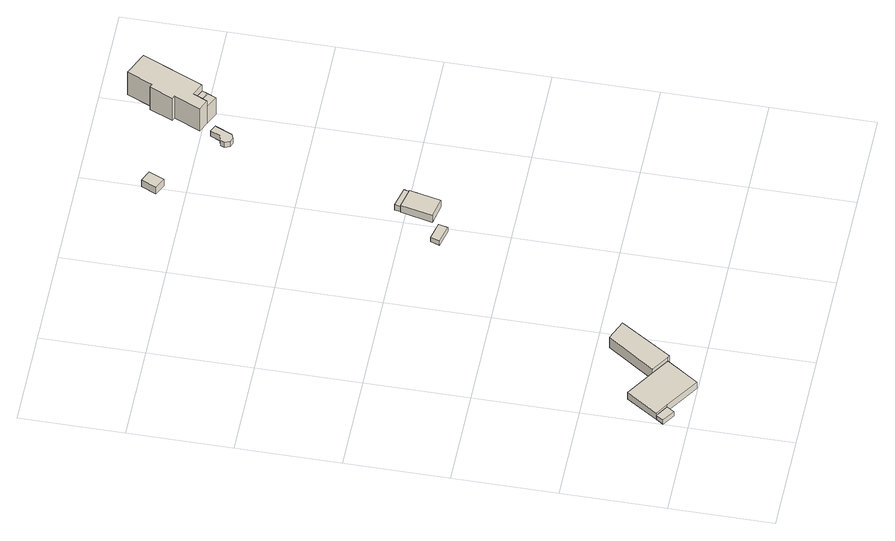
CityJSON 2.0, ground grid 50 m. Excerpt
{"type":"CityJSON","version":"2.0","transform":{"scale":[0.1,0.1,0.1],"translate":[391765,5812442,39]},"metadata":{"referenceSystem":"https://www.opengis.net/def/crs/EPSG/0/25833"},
"CityObjects":{
"building1":{"type":"Building","attributes":{"Gemeindeschluessel":"11000007","BezugspunktDach":"2200","function":"51009_1610","measuredHeight":3.64,"storeysAboveGround":0},"address":[{"country":"Germany","locality":"Berlin"}],"geometry":[{"type":"Solid","lod":"1","boundaries":[[[[0,1,2,3]],[[4,5,6,7]],[[4,7,3,2]],[[5,4,2,1]],[[6,5,1,0]],[[7,6,0,3]]]]}]},
"building2":{"type":"Building","attributes":{"Gemeindeschluessel":"11000007","BezugspunktDach":"2200","function":"31001_2111","measuredHeight":4.27,"storeysAboveGround":1},"address":[{"country":"Germany","locality":"Berlin","thoroughfareNumber":"39 (1)","thoroughfareName":"Rixdorfer Straße"}],"geometry":[{"type":"Solid","lod":"1","boundaries":[[[[8,9,10,11,12,13]],[[14,15,16,17,18,19]],[[14,19,13,12]],[[15,14,12,11]],[[16,15,11,10]],[[17,16,10,9]],[[18,17,9,8]],[[19,18,8,13]]]]}]},
"building3":{"type":"Building","attributes":{"Gemeindeschluessel":"11000007","BezugspunktDach":"2200","function":"31001_2020","measuredHeight":6.71,"storeysAboveGround":2},"address":[{"country":"Germany","locality":"Berlin","thoroughfareNumber":"39","thoroughfareName":"Rixdorfer Straße"}],"geometry":[{"type":"Solid","lod":"1","boundaries":[[[[20,21,22,23,24]],[[25,26,27,28,29]],[[25,29,24,23]],[[26,25,23,22]],[[27,26,22,21]],[[28,27,21,20]],[[29,28,20,24]]]]}]},
"building4":{"type":"Building","attributes":{"Gemeindeschluessel":"11000007","BezugspunktDach":"2200","function":"31001_2143","measuredHeight":2.87,"storeysAboveGround":1},"address":[{"country":"Germany","locality":"Berlin","thoroughfareNumber":"29 (1)","thoroughfareName":"Gottlieb-Dunkel-Straße"}],"geometry":[{"type":"Solid","lod":"1","boundaries":[[[[30,31,32,33]],[[34,35,36,37]],[[34,37,33,32]],[[35,34,32,31]],[[36,35,31,30]],[[37,36,30,33]]]]}]},
"building5":{"type":"Building","attributes":{"Gemeindeschluessel":"11000007","BezugspunktDach":"2200","function":"31001_1010","measuredHeight":4.89,"storeysAboveGround":1},"address":[{"country":"Germany","locality":"Berlin","thoroughfareNumber":"29","thoroughfareName":"Gottlieb-Dunkel-Straße"}],"geometry":[{"type":"Solid","lod":"1","boundaries":[[[[38,39,40,41,42]],[[43,44,45,46,47]],[[43,47,42,41]],[[44,43,41,40]],[[45,44,40,39]],[[46,45,39,38]],[[47,46,38,42]]]]}]},
"building6":{"type":"Building","attributes":{"Gemeindeschluessel":"11000007","BezugspunktDach":"2200","function":"51009_1610","measuredHeight":3.58,"storeysAboveGround":0},"address":[{"country":"Germany","locality":"Berlin"}],"geometry":[{"type":"Solid","lod":"1","boundaries":[[[[48,49,50,51]],[[52,53,54,55]],[[52,55,51,50]],[[53,52,50,49]],[[54,53,49,48]],[[55,54,48,51]]]]}]},
"building7":{"type":"Building","attributes":{"Gemeindeschluessel":"11000007","BezugspunktDach":"2200","function":"31001_2055","measuredHeight":5.08,"storeysAboveGround":1},"address":[{"country":"Germany","locality":"Berlin","thoroughfareNumber":"27","thoroughfareName":"Gottlieb-Dunkel-Straße"}],"geometry":[{"type":"Solid","lod":"1","boundaries":[[[[56,57,58,59]],[[60,61,62,63]],[[60,63,59,58]],[[61,60,58,57]],[[62,61,57,56]],[[63,62,56,59]]]]}]},
"building8":{"type":"Building","attributes":{"Gemeindeschluessel":"11000007","BezugspunktDach":"2200","function":"31001_2723","measuredHeight":3.34,"storeysAboveGround":1},"address":[{"country":"Germany","locality":"Berlin","thoroughfareNumber":"30 (1)","thoroughfareName":"Gottlieb-Dunkel-Straße"}],"geometry":[{"type":"Solid","lod":"1","boundaries":[[[[64,65,66,67,68,69,70,71]],[[72,73,74,75,76,77,78,79]],[[72,79,71,70]],[[73,72,70,69]],[[74,73,69,68]],[[75,74,68,67]],[[76,75,67,66]],[[77,76,66,65]],[[78,77,65,64]],[[79,78,64,71]]]]}]},
"building9":{"type":"Building","attributes":{"Gemeindeschluessel":"11000007","function":"31001_2120"},"address":[{"country":"Germany","locality":"Berlin","thoroughfareNumber":"30, 31, 32","thoroughfareName":"Gottlieb-Dunkel-Straße"}],"children":["building9-1","building9-2","building9-3"]},
"building9-1":{"type":"BuildingPart","attributes":{"BezugspunktDach":"2200","measuredHeight":15.1,"storeysAboveGround":3},"parents":["building9"],"geometry":[{"type":"MultiSurface","lod":"1","boundaries":[[[80,81,82,83,84,85,86,87,88,89,90]],[[91,92,93,94,95,96,97,98,99,100,101]],[[91,101,90,89]],[[92,91,89,88]],[[93,92,88,87]],[[94,93,87,86]],[[95,94,86,85]],[[96,95,85,84]],[[97,96,84,83]],[[98,102,103,83,82]],[[99,104,102,98,82,81]],[[105,104,81,80]],[[101,100,80,90]],[[97,103,102,98]],[[98,102,104,99]],[[100,99,104,105]]]}]},
"building9-2":{"type":"BuildingPart","attributes":{"BezugspunktDach":"2200","measuredHeight":11.1,"storeysAboveGround":3},"parents":["building9"],"geometry":[{"type":"MultiSurface","lod":"1","boundaries":[[[106,103,102,104]],[[98,97,107,99]],[[99,108,99,98]],[[97,98,102,98,97,103]],[[107,97,103,106]],[[98,99,108,104,102]],[[99,107,106,104]]]}]},
"building9-3":{"type":"BuildingPart","attributes":{"BezugspunktDach":"2200","measuredHeight":11.13,"storeysAboveGround":3},"parents":["building9"],"geometry":[{"type":"MultiSurface","lod":"1","boundaries":[[[109,106,104,105]],[[110,111,112,113]],[[110,113,100,99]],[[111,110,104,99,107,114]],[[112,111,106,109]],[[113,112,109,105]],[[99,100,105,104]],[[114,107,99,104,106]]]}]}
},
"vertices":[
[62,76,36],[86,113,36],[27,151,36],[4,116,36],[27,151,7],[86,113,7],[62,76,7],[4,116,7],
[86,113,49],[248,5,49],[351,159,49],[266,215,49],[128,304,49],[27,151,49],[128,304,6],[266,215,6],[351,159,6],[248,5,6],[86,113,6],[27,151,6],
[351,159,74],[361,153,74],[521,401,74],[422,443,74],[266,215,74],[422,443,7],[521,401,7],[361,153,7],[351,159,7],[266,215,7],
[965,1289,57],[976,1336,57],[890,1356,57],[876,1312,57],[890,1356,29],[976,1336,29],[965,1289,29],[876,1312,29],
[1109,1348,73],[1142,1500,73],[1093,1511,73],[1044,1523,73],[1009,1370,73],[1044,1523,28],[1093,1511,28],[1142,1500,28],[1109,1348,28],[1009,1370,28],
[1142,1500,67],[1147,1527,67],[1050,1551,67],[1044,1523,67],[1050,1551,31],[1147,1527,31],[1142,1500,31],[1044,1523,31],
[973,2602,107],[1005,2676,107],[950,2700,107],[917,2628,107],[950,2700,63],[1005,2676,63],[973,2602,63],[917,2628,63],
[1270,2351,91],[1290,2343,91],[1314,2352,91],[1351,2435,91],[1318,2451,91],[1297,2404,91],[1269,2396,91],[1259,2376,91],[1269,2396,57],[1297,2404,57],[1318,2451,57],[1351,2435,57],[1314,2352,57],[1290,2343,57],[1270,2351,57],[1259,2376,57],
[1390,2480,208],[1408,2520,208],[1421,2549,208],[1483,2521,208],[1613,2816,208],[1498,2867,208],[1444,2744,208],[1427,2751,208],[1378,2639,208],[1395,2632,208],[1338,2503,208],[1395,2632,57],[1378,2639,57],[1427,2751,57],[1444,2744,57],[1498,2867,57],[1613,2816,57],[1483,2521,57],[1421,2549,57],[1408,2520,57],[1390,2480,57],[1338,2503,57],[1421,2549,168],[1483,2521,168],[1408,2520,168],[1390,2480,168],
[1471,2493,168],[1471,2493,57],[1408,2520,160],
[1453,2452,168],[1408,2520,56],[1471,2493,56],[1453,2452,56],[1390,2480,56],[1471,2493,159]
]}
